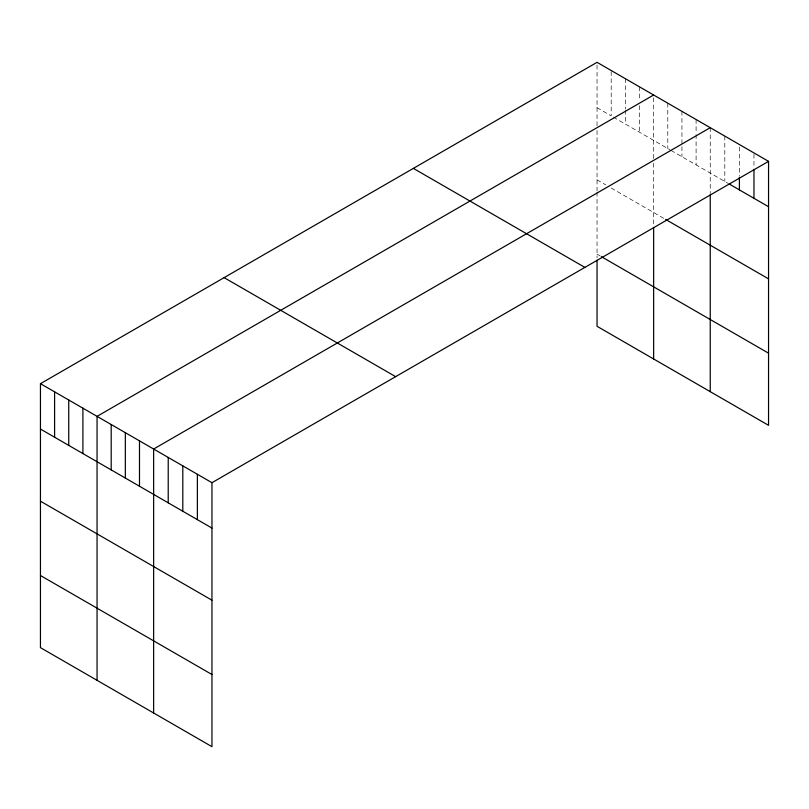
<?xml version="1.0" encoding="UTF-8"?>
<svg xmlns="http://www.w3.org/2000/svg" width="809" height="809" viewBox="0 0 809 809"><rect width="100%" height="100%" fill="white"/><g stroke="black" fill="none" stroke-linecap="round" stroke-linejoin="round"><path stroke-width="0.61" stroke-dasharray="4.04 3.03" d="M597.042 125.739L597.042 62.333M653.642 158.412L653.642 95.007M597.042 107.708L611.189 115.879L611.189 70.504M613.374 117.133L669.963 149.807M671.055 150.434L727.938 183.279M597.042 179.841L605.749 184.867M611.189 188.012L665.615 219.431M597.042 254.168L600.308 256.048M753.968 154.195L753.968 168.06M739.396 147.036L739.396 176.028M724.813 136.104L724.813 181.469M710.241 127.691L710.241 193.493M696.094 119.52L696.094 133.384M696.094 134.638L696.094 164.884M681.936 111.349L681.936 156.724M667.789 103.178L667.789 148.553M653.642 163.226L653.642 224.902M639.494 86.846L639.494 100.7M639.494 105.746L639.494 132.211M625.347 78.675L625.347 108.922M625.347 110.176L625.347 124.04M597.042 130.552L597.042 190.995M597.042 192.229L597.042 257.768"/><path stroke-width="1.21" d="M40.45 383.678L211.958 482.7L211.958 746.667L40.45 647.645L40.45 383.678L597.042 62.333L768.55 161.355L768.55 425.322L597.042 326.3L597.042 260.174M653.642 95.007L97.05 416.362L97.05 680.318M710.241 127.691L153.639 449.035L153.639 713.002M211.958 482.7L768.55 161.355M728.98 183.876L768.55 206.72M665.615 219.431L768.55 278.862M601.4 256.675L768.55 353.179M413.369 168.383L584.877 267.395M224.123 277.639L395.631 376.65M40.45 429.053L211.958 528.075M40.45 501.186L211.958 600.207M40.45 575.512L211.958 674.524M753.968 169.324L753.968 198.306M739.396 177.282L739.396 189.893M710.241 194.696L710.241 391.657M653.642 227.38L653.642 358.974M197.376 474.286L197.376 519.651M182.804 465.863L182.804 511.237M168.221 457.449L168.221 502.824M139.492 440.865L139.492 486.239M125.344 432.694L125.344 478.068M111.197 424.523L111.197 469.898M82.902 408.191L82.902 453.556M68.745 400.02L68.745 445.395M54.597 391.849L54.597 437.224"/></g></svg>
